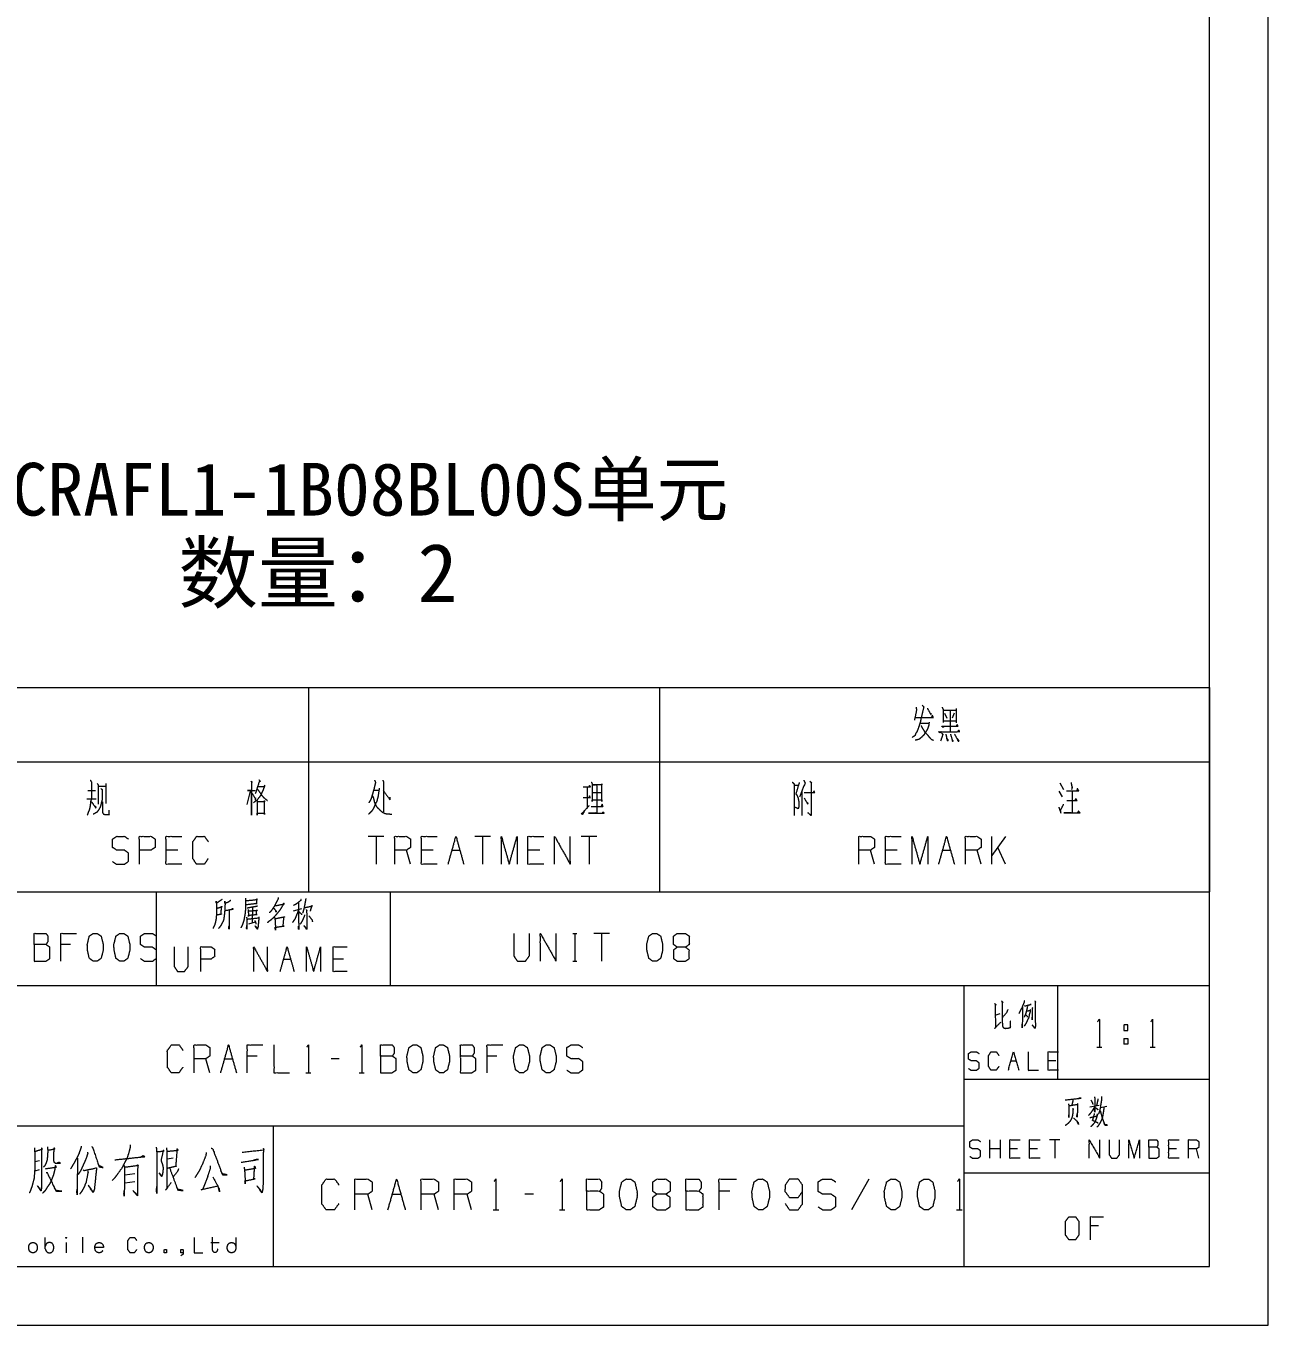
# Model space of a CAD drawing. Header units: millimetres. Extents: x 0 to 420, y 0 to 297.
# Drawn here: x 313.9 to 420, y 0 to 111 of the extents above; entities that cross this region are included whole.
import ezdxf

# ---------------------------------------------------------------- set-up
doc = ezdxf.new("R2010")
doc.units = ezdxf.units.MM
doc.layers.add('101', color=7, linetype='Continuous', true_color=0xffffff)

msp = doc.modelspace()

# ---------------------------------------------------------------- linework, layer by layer
at = {"layer": '101', "color": 133, "linetype": 'Continuous', "lineweight": 18}
for p, q in [((420, 0), (420, 297)), ((415, 5), (415, 292)), ((235, 37), (415, 37)), ((325, 37), (325, 29)), ((345, 37), (345, 29)), ((235, 29), (415, 29)), ((394, 29), (394, 5)), ((402, 29), (402, 21)), ((394, 21), (415, 21)), ((285, 17), (394, 17)), ((335, 17), (335, 5)), ((394, 13), (415, 13)), ((25, 5), (415, 5)), ((235, 5), (415, 5)), ((0, 0), (420, 0))]:
    msp.add_line(p, q, dxfattribs=at)
at = {"layer": '101', "color": 72, "linetype": 'Continuous', "lineweight": 18}
for p, q in [((313, 54.46), (338, 54.46)), ((338, 54.46), (338, 48.11)), ((338, 54.46), (368, 54.46)), ((368, 54.46), (368, 48.11)), ((368, 54.46), (415, 54.46)), ((415, 54.46), (415, 48.11)), ((392.27, 52.53), (393.36, 52.53)), ((392.36, 52.25), (392.55, 51.83)), ((392.83, 52.43), (392.83, 50.68)), ((393.19, 52.25), (393.01, 51.83)), ((393.36, 52.65), (393.36, 51.43)), ((390.33, 51.4), (391, 51.4)), ((392.29, 51.62), (393.36, 51.62)), ((313, 48.11), (338, 48.11)), ((338, 48.11), (338, 37)), ((338, 48.11), (368, 48.11)), ((368, 48.11), (368, 37)), ((368, 48.11), (415, 48.11)), ((415, 48.11), (415, 37)), ((319.15, 45.65), (319.82, 45.65)), ((320.1, 46.03), (320.7, 46.03)), ((320.7, 46.25), (320.7, 44.55)), ((333.02, 45.6), (332.74, 44.45)), ((343.6, 45.68), (344.03, 45.68)), ((361.81, 45.95), (361.81, 44.13)), ((379.52, 46.1), (379.87, 46.1)), ((380.17, 45.6), (380.17, 43.53)), ((380.84, 46.45), (381.02, 46.3)), ((402.12, 45.6), (402.42, 45.12)), ((402.21, 46.3), (402.51, 45.75)), ((319.06, 44.95), (319.87, 44.95)), ((362.25, 45.48), (363.03, 45.48)), ((344.45, 41.74), (343.11, 41.74)), ((343.78, 41.74), (343.78, 39.36)), ((353.56, 41.74), (352.21, 41.74)), ((352.88, 41.74), (352.88, 39.36)), ((362.66, 41.74), (361.32, 41.74)), ((361.99, 41.74), (361.99, 39.36)), ((396.41, 39.36), (396.41, 41.74)), ((397.58, 41.74), (396.41, 40.09)), ((326.85, 40.56), (325.84, 40.56)), ((346.73, 39.36), (346.39, 40.56)), ((348.67, 40.56), (347.66, 40.56)), ((350.27, 40.56), (350.94, 40.56)), ((357.77, 40.56), (356.76, 40.56)), ((386.37, 39.36), (386.04, 40.56)), ((388.31, 40.56), (387.31, 40.56)), ((392.19, 40.56), (392.87, 40.56)), ((395.48, 39.36), (395.14, 40.56)), ((397.58, 39.36), (396.91, 40.79)), ((313, 37), (338, 37)), ((338, 37), (368, 37)), ((368, 37), (415, 37)), ((333.22, 35.67), (333.2, 34.36)), ((336.72, 35.38), (337.43, 35.58)), ((332.92, 34.28), (333.47, 34.43)), ((360.59, 33.45), (360.93, 33.45)), ((360.77, 33.45), (360.77, 31.07)), ((363.72, 33.45), (362.38, 33.45)), ((363.05, 33.45), (363.05, 31.07)), ((317.68, 32.5), (316.85, 32.5)), ((335.89, 31.26), (336.48, 31.26)), ((341.01, 31.26), (340.12, 31.26)), ((360.59, 31.07), (360.93, 31.07)), ((396.78, 26.5), (397.1, 26.62)), ((407.69, 24.46), (407.69, 23.99)), ((407.69, 24.46), (408.02, 24.46)), ((405.37, 23.74), (405.8, 23.74)), ((409.93, 23.74), (410.35, 23.74)), ((329.57, 21.55), (329.24, 22.75)), ((330.84, 22.75), (331.51, 22.75)), ((333.61, 22.97), (332.78, 22.97)), ((340.62, 22.75), (339.95, 22.75)), ((354.1, 22.97), (353.27, 22.97)), ((398.04, 22.56), (398.48, 22.56)), ((401.88, 22.56), (401.21, 22.56)), ((337.79, 21.55), (338.22, 21.55)), ((342.35, 21.55), (342.77, 21.55)), ((404.78, 18.63), (405.57, 18.79)), ((405.68, 18.57), (406.23, 18.69)), ((396.24, 14.25), (396.24, 15.82)), ((397.13, 14.25), (397.13, 15.82)), ((402.22, 15.82), (401.33, 15.82)), ((401.78, 15.82), (401.78, 14.25)), ((323.85, 14.45), (323.66, 14.35)), ((397.13, 15.04), (396.24, 15.04)), ((398.6, 15.04), (397.94, 15.04)), ((400.3, 15.04), (399.63, 15.04)), ((412.18, 15.04), (411.51, 15.04)), ((414.1, 14.25), (413.88, 15.04)), ((315.02, 14.01), (314.63, 13.94)), ((326.44, 14.25), (325.93, 14.18)), ((315, 13.25), (314.63, 13.14)), ((323.17, 12.9), (322.32, 12.8)), ((322.32, 12.14), (323.17, 12.25)), ((385.88, 12.47), (384.4, 9.85)), ((343.45, 9.85), (343.08, 11.17)), ((345.17, 11.17), (345.91, 11.17)), ((349.11, 9.85), (348.74, 11.17)), ((351.94, 9.85), (351.57, 11.17)), ((357.23, 11.17), (356.49, 11.17)), ((374, 11.42), (373.09, 11.42)), ((353.79, 9.85), (354.26, 9.85)), ((359.45, 9.85), (359.92, 9.85)), ((393.39, 9.85), (393.86, 9.85)), ((405.52, 8.46), (404.84, 8.46)), ((315.51, 6.52), (315.51, 7.48)), ((317.3, 7.04), (317.3, 6.17)), ((318.71, 7.5), (318.71, 6.17)), ((329.66, 7.04), (330.39, 7.04))]:
    msp.add_line(p, q, dxfattribs=at)
for points, knots in [([(390.45, 52.95), (390.58, 52.78), (390.35, 51.83), (390.28, 51.47), (390.1, 50.93), (390.01, 50.7), (389.9, 50.53), (389.83, 50.35), (389.59, 50.18)], [0, 0, 0.069926, 0.38885, 0.505364, 0.693867, 0.772746, 0.839515, 0.9011, 1, 1]), ([(389.92, 52.78), (389.97, 52.53), (389.78, 51.65)], [0, 0, 0.221863, 1, 1]), ([(390.89, 52.68), (391.19, 52.13), (391.23, 52.22)], [0, 0, 0.855262, 1, 1]), ([(392.15, 52.78), (392.25, 52.55), (392.25, 51.47)], [0, 0, 0.187914, 1, 1]), ([(391.04, 51.5), (391, 51.2), (390.91, 50.93), (390.77, 50.68), (390.58, 50.38), (390.36, 50.18), (390.17, 50.02), (389.85, 49.95)], [0, 0, 0.143871, 0.281442, 0.418246, 0.588512, 0.727354, 0.844312, 1, 1]), ([(389.87, 51.88), (391.41, 51.88), (391.32, 52.08), (391.23, 51.88)], [0, 0, 0.778575, 0.889287, 1, 1]), ([(390.35, 51.2), (390.42, 51.05), (390.56, 50.83), (390.66, 50.65), (390.89, 50.43), (391.04, 50.23), (391.23, 50.02), (391.42, 49.95)], [0, 0, 0.098129, 0.255365, 0.37644, 0.566726, 0.71165, 0.876695, 1, 1]), ([(392.27, 51.12), (392.25, 51.03), (392.13, 51.15), (393.52, 51.15), (393.44, 51.28), (393.35, 51.15)], [0, 0, 0.051287, 0.140119, 0.845357, 0.922679, 1, 1]), ([(392.06, 50.68), (391.97, 50.58), (391.86, 50.68), (393.67, 50.68), (393.59, 50.8), (393.47, 50.68)], [0, 0, 0.055573, 0.116265, 0.866965, 0.926762, 1, 1]), ([(392.11, 50.55), (392.22, 50.45), (392.02, 49.88)], [0, 0, 0.193665, 1, 1]), ([(392.46, 50.48), (392.6, 49.9), (392.69, 49.95), (392.55, 50.1)], [0, 0, 0.658059, 0.770917, 1, 1]), ([(392.87, 50.48), (393.03, 49.88), (393.1, 49.88), (392.98, 50.08)], [0, 0, 0.669865, 0.7462, 1, 1]), ([(393.21, 50.48), (393.54, 49.85), (393.61, 49.9), (393.44, 50.08)], [0, 0, 0.679076, 0.761949, 1, 1]), ([(319.36, 46.55), (319.48, 46.35), (319.48, 45), (319.39, 44.7), (319.36, 44.38), (319.29, 44.03), (319.2, 43.83), (319.11, 43.55)], [0, 0, 0.076125, 0.513098, 0.614331, 0.720148, 0.835726, 0.906504, 1, 1]), ([(320.26, 45.83), (320.38, 45.73), (320.38, 44.85), (320.3, 44.6), (320.26, 44.38), (320.19, 44.2), (320.05, 43.95), (319.91, 43.78), (319.62, 43.63)], [0, 0, 0.062435, 0.405831, 0.509895, 0.599279, 0.673351, 0.786072, 0.874364, 1, 1]), ([(319.96, 46.25), (320.05, 46.1), (320.05, 44.5)], [0, 0, 0.098129, 1, 1]), ([(333.09, 46.45), (333.19, 46.35), (333.14, 46.43), (333.14, 43.53), (333.14, 45.65), (332.79, 45.65), (333.44, 45.65)], [0, 0, 0.023247, 0.037896, 0.500409, 0.839319, 0.895699, 1, 1]), ([(333.71, 46), (334.26, 46), (334.27, 46.1), (334.11, 45.62), (333.88, 45.18), (333.62, 44.85), (333.3, 44.6)], [0, 0, 0.220966, 0.26192, 0.463932, 0.667691, 0.836831, 1, 1]), ([(333.78, 46.58), (333.88, 46.43), (333.81, 46.45), (333.46, 45.37)], [0, 0, 0.132126, 0.186059, 1, 1]), ([(333.64, 45.78), (333.81, 45.55), (334.01, 45.25), (334.18, 45.05), (334.5, 44.8)], [0, 0, 0.21756, 0.48939, 0.692342, 1, 1]), ([(344.06, 45.85), (343.95, 45.12), (343.88, 44.9), (343.85, 44.73), (343.74, 44.55), (343.65, 44.35), (343.6, 44.2), (343.48, 44), (343.37, 43.85), (343.14, 43.63)], [0, 0, 0.296653, 0.392139, 0.46442, 0.547269, 0.635793, 0.700209, 0.795421, 0.869798, 1, 1]), ([(343.65, 46.55), (343.74, 46.33), (343.65, 46), (343.62, 45.83), (343.55, 45.6), (343.48, 45.35), (343.41, 45.12), (343.35, 44.93), (343.27, 44.77), (343.16, 44.6)], [0, 0, 0.116541, 0.278918, 0.364993, 0.478696, 0.603951, 0.71766, 0.817412, 0.901346, 1, 1]), ([(344.36, 46.53), (344.43, 46.35), (344.43, 43.83)], [0, 0, 0.06955, 1, 1]), ([(344.4, 45.65), (344.98, 44.85), (344.98, 45.08)], [0, 0, 0.814824, 1, 1]), ([(361.49, 45.98), (362.1, 45.98), (362.02, 46.08), (361.99, 45.95)], [0, 0, 0.704243, 0.847777, 1, 1]), ([(362.17, 46.38), (362.25, 46.22), (362.25, 44.73), (362.25, 44.85), (363.07, 44.85), (363.07, 44.73), (363.07, 46.22), (363.07, 46.13), (362.25, 46.13), (362.64, 46.13), (362.64, 43.73), (361.94, 43.73), (363.28, 43.73), (363.19, 43.78), (363.17, 43.83), (363.07, 43.67)], [0, 0, 0.016856, 0.162098, 0.174201, 0.252928, 0.265031, 0.410272, 0.419955, 0.498682, 0.536334, 0.76872, 0.837175, 0.967244, 0.977077, 0.982211, 1, 1]), ([(379.34, 46.38), (379.5, 46.22), (379.5, 43.53)], [0, 0, 0.074914, 1, 1]), ([(379.94, 46.33), (379.66, 45.37), (379.77, 45.2), (379.84, 45.02), (379.91, 44.68), (379.91, 44.25), (379.84, 44.1), (379.59, 44.23)], [0, 0, 0.379822, 0.458229, 0.530553, 0.667378, 0.830233, 0.893776, 1, 1]), ([(380.33, 46.53), (380.44, 46.3), (379.96, 45.08)], [0, 0, 0.159107, 1, 1]), ([(380.35, 45.48), (381.27, 45.48), (381.2, 45.62), (381.14, 45.5)], [0, 0, 0.752923, 0.888763, 1, 1]), ([(380.95, 46.35), (380.95, 43.53), (380.68, 43.75)], [0, 0, 0.890401, 1, 1]), ([(403.26, 45.6), (403.26, 43.75), (402.55, 43.75), (403.94, 43.75), (403.8, 43.9), (403.71, 43.75)], [0, 0, 0.426906, 0.590047, 0.912256, 0.959823, 1, 1]), ([(402.78, 45.62), (403.84, 45.62), (403.71, 45.83), (403.66, 45.65)], [0, 0, 0.717261, 0.876328, 1, 1]), ([(403.17, 46.35), (403.26, 45.87), (403.27, 45.98), (403.22, 45.75)], [0, 0, 0.592181, 0.716658, 1, 1]), ([(319.47, 44.7), (319.82, 44.18), (319.87, 44.23), (319.73, 44.33)], [0, 0, 0.720064, 0.802978, 1, 1]), ([(320.4, 44.7), (320.4, 43.78), (320.49, 43.65), (320.63, 43.6), (320.99, 43.6), (320.99, 43.98)], [0, 0, 0.472764, 0.551003, 0.627661, 0.808338, 1, 1]), ([(333.18, 45.43), (333.48, 44.95), (333.48, 45.02), (333.44, 44.83)], [0, 0, 0.668993, 0.75826, 1, 1]), ([(333.62, 44.8), (333.62, 43.55), (333.62, 43.73), (334.26, 43.73), (334.26, 43.6), (334.26, 44.8), (334.26, 44.68), (333.69, 44.68)], [0, 0, 0.306605, 0.34953, 0.505604, 0.536265, 0.830605, 0.861265, 1, 1]), ([(343.48, 45.2), (343.55, 45.02), (343.6, 44.83), (343.64, 44.65), (343.81, 44.3), (343.9, 44.2), (344.15, 43.95), (344.29, 43.83), (344.47, 43.73), (344.71, 43.65), (344.94, 43.65), (345.12, 43.63)], [0, 0, 0.075192, 0.15762, 0.228747, 0.384949, 0.438119, 0.578251, 0.653441, 0.734337, 0.837345, 0.928883, 1, 1]), ([(361.48, 45.05), (362.1, 45.05), (362.02, 45.2), (361.99, 45.08)], [0, 0, 0.676561, 0.857934, 1, 1]), ([(362.17, 44.3), (363.17, 44.3), (363.1, 44.48), (363.03, 44.33)], [0, 0, 0.739673, 0.878255, 1, 1]), ([(380.37, 45), (380.68, 44.48), (380.7, 44.58), (380.61, 44.6)], [0, 0, 0.760418, 0.886215, 1, 1]), ([(402.12, 44.23), (402.3, 43.73), (402.27, 43.95), (402.53, 44.48)], [0, 0, 0.39393, 0.563113, 1, 1]), ([(402.8, 44.8), (403.68, 44.8), (403.59, 44.95), (403.5, 44.83)], [0, 0, 0.729813, 0.873574, 1, 1]), ([(361.57, 43.85), (361.41, 43.6), (361.34, 43.67), (362.02, 44.38)], [0, 0, 0.214427, 0.289033, 1, 1]), ([(321.27, 39.59), (321.6, 39.36), (322.29, 39.36), (322.63, 39.61), (322.63, 40.31), (322.29, 40.56), (321.62, 40.56), (321.27, 40.79), (321.27, 41.51), (321.62, 41.74), (322.29, 41.74), (322.63, 41.51)], [0, 0, 0.068037, 0.184055, 0.25452, 0.372335, 0.4428, 0.555844, 0.626371, 0.748393, 0.81892, 0.931964, 1, 1]), ([(323.56, 39.36), (323.56, 41.74), (324.57, 41.74), (324.91, 41.51), (324.91, 40.79), (324.55, 40.56), (323.56, 40.56)], [0, 0, 0.401147, 0.571311, 0.639588, 0.762044, 0.832821, 1, 1]), ([(327.18, 39.36), (325.84, 39.36), (325.84, 41.74), (327.18, 41.74)], [0, 0, 0.26539, 0.73461, 1, 1]), ([(329.44, 39.84), (329.11, 39.36), (328.45, 39.36), (328.12, 39.84), (328.12, 41.26), (328.45, 41.74), (329.12, 41.74), (329.46, 41.26)], [0, 0, 0.114568, 0.243366, 0.357936, 0.638584, 0.753154, 0.885433, 1, 1]), ([(345.38, 39.36), (345.38, 41.74), (346.39, 41.74), (346.73, 41.51), (346.73, 40.79), (346.39, 40.56), (345.38, 40.56)], [0, 0, 0.400951, 0.571036, 0.639278, 0.761673, 0.829915, 1, 1]), ([(349, 39.36), (347.66, 39.36), (347.66, 41.74), (349, 41.74)], [0, 0, 0.26539, 0.73461, 1, 1]), ([(349.94, 39.36), (350.61, 41.74), (351.28, 39.36)], [0, 0, 0.499999, 1, 1]), ([(354.49, 39.36), (354.49, 41.74), (355.16, 39.36), (355.83, 41.74), (355.83, 39.36)], [0, 0, 0.245192, 0.500001, 0.754808, 1, 1]), ([(358.11, 39.36), (356.76, 39.36), (356.76, 41.74), (358.11, 41.74)], [0, 0, 0.26539, 0.73461, 1, 1]), ([(359.04, 39.36), (359.04, 41.74), (360.38, 39.36), (360.38, 41.74)], [0, 0, 0.317574, 0.682426, 1, 1]), ([(385.03, 39.36), (385.03, 41.74), (386.04, 41.74), (386.37, 41.51), (386.37, 40.79), (386.04, 40.56), (385.03, 40.56)], [0, 0, 0.400952, 0.571031, 0.639278, 0.761674, 0.829922, 1, 1]), ([(388.65, 39.36), (387.31, 39.36), (387.31, 41.74), (388.65, 41.74)], [0, 0, 0.26539, 0.73461, 1, 1]), ([(389.58, 39.36), (389.58, 41.74), (390.25, 39.36), (390.93, 41.74), (390.93, 39.36)], [0, 0, 0.245192, 0.499999, 0.754808, 1, 1]), ([(394.14, 39.36), (394.14, 41.74), (395.14, 41.74), (395.48, 41.51), (395.48, 40.79), (395.14, 40.56), (394.14, 40.56)], [0, 0, 0.400951, 0.571036, 0.639278, 0.761673, 0.829915, 1, 1]), ([(330.63, 36.35), (330.57, 36.31), (330.14, 36.02), (330.11, 36.2), (330.16, 36.02), (330.16, 35.45), (330.14, 35.09), (330.13, 34.85), (330.1, 34.61), (330.05, 34.39), (329.99, 34.16), (329.91, 34.01), (329.85, 33.88)], [0, 0, 0.024363, 0.186803, 0.243942, 0.302154, 0.485024, 0.597668, 0.675195, 0.753199, 0.825098, 0.89819, 0.953346, 1, 1]), ([(330.19, 35.03), (330.22, 35.05), (330.58, 35.11), (330.54, 35.09), (330.58, 35.78), (330.61, 35.69), (330.18, 35.58)], [0, 0, 0.022681, 0.239273, 0.269981, 0.676983, 0.732557, 1, 1]), ([(331.36, 36.26), (331.11, 36.09), (330.88, 36.02), (330.85, 36.2), (330.88, 35.93), (330.86, 35.67), (330.85, 35.38), (330.83, 35.14), (330.8, 34.92), (330.77, 34.67), (330.72, 34.5), (330.64, 34.36), (330.57, 34.21), (330.49, 34.08), (330.41, 33.97), (330.33, 33.88)], [0, 0, 0.096319, 0.172937, 0.229415, 0.313416, 0.396985, 0.487495, 0.564125, 0.634336, 0.711437, 0.768975, 0.817388, 0.871906, 0.920319, 0.962889, 1, 1]), ([(330.86, 35.4), (331.57, 35.53), (331.52, 35.56), (331.44, 35.51)], [0, 0, 0.834819, 0.895271, 1, 1]), ([(332.63, 36.46), (332.64, 36.26), (332.64, 35.91), (332.63, 35.58), (332.61, 35.36), (332.58, 35.07), (332.53, 34.83), (332.49, 34.56), (332.42, 34.36), (332.35, 34.16), (332.22, 33.92)], [0, 0, 0.076503, 0.212087, 0.33934, 0.424292, 0.535105, 0.630037, 0.733301, 0.813245, 0.895183, 1, 1]), ([(332.67, 36.24), (333.64, 36.35), (333.59, 36.39), (333.55, 36), (333.63, 36), (332.66, 35.89)], [0, 0, 0.39108, 0.416924, 0.577585, 0.60892, 1, 1]), ([(333.63, 35.8), (333.58, 35.75), (333.19, 35.69), (332.97, 35.64), (332.77, 35.6)], [0, 0, 0.07226, 0.516589, 0.766867, 1, 1]), ([(335.2, 35.84), (335.25, 35.82), (335.95, 35.98), (335.9, 36.02), (335.78, 35.8), (335.64, 35.56), (335.5, 35.36), (335.34, 35.16), (335.17, 34.96), (334.98, 34.76), (334.78, 34.58), (334.62, 34.47), (334.5, 34.36)], [0, 0, 0.017093, 0.254607, 0.275864, 0.359629, 0.452278, 0.53264, 0.616084, 0.70281, 0.792986, 0.881828, 0.944963, 1, 1]), ([(335.42, 36.53), (335.4, 36.37), (335.22, 36.02), (335.11, 35.8), (334.98, 35.6), (334.83, 35.38), (334.67, 35.22)], [0, 0, 0.101774, 0.363754, 0.525154, 0.678922, 0.85608, 1, 1]), ([(335.03, 35.6), (335.06, 35.58), (335.23, 35.38), (335.25, 35.27), (335.19, 35.42)], [0, 0, 0.066028, 0.519581, 0.712132, 1, 1]), ([(337.37, 36.35), (337.34, 36.26), (337.14, 36.09), (336.92, 35.93), (336.73, 35.84)], [0, 0, 0.111856, 0.433088, 0.752703, 1, 1]), ([(337.15, 36.02), (337.17, 34.28), (337.18, 33.79), (337.15, 33.88), (337.17, 34.08)], [0, 0, 0.691283, 0.883884, 0.921006, 1, 1]), ([(337.78, 36.44), (337.76, 36.33), (337.68, 35.87), (337.62, 35.56), (337.51, 35.18)], [0, 0, 0.086565, 0.451629, 0.696477, 1, 1]), ([(337.65, 35.64), (338.35, 35.8), (338.29, 35.82), (338.15, 35.34)], [0, 0, 0.557066, 0.608364, 1, 1]), ([(331.22, 35.45), (331.22, 33.81), (331.21, 33.92), (331.22, 34.1)], [0, 0, 0.849783, 0.907772, 1, 1]), ([(332.72, 34.85), (332.74, 34.65), (332.75, 34.14), (332.74, 33.81), (332.72, 33.9), (332.75, 34.12)], [0, 0, 0.147471, 0.523364, 0.768667, 0.835021, 1, 1]), ([(332.75, 34.67), (333.81, 34.78), (333.78, 34.85), (333.77, 34.74), (333.72, 34.23), (333.7, 34.03), (333.64, 33.81), (333.44, 34.1), (333.66, 33.88)], [0, 0, 0.374083, 0.399749, 0.43883, 0.61759, 0.687458, 0.767887, 0.891105, 1, 1]), ([(332.85, 35.49), (332.86, 35.34), (332.89, 34.89), (332.88, 35), (333.61, 35.07), (333.55, 35.07), (333.59, 35.47), (333.63, 35.4), (332.86, 35.34)], [0, 0, 0.056492, 0.217482, 0.258029, 0.525926, 0.548635, 0.694164, 0.720796, 1, 1]), ([(333.42, 34.56), (333.49, 34.39), (333.52, 34.25)], [0, 0, 0.579215, 1, 1]), ([(335.11, 34.81), (335.14, 34.74), (335.17, 34.19), (335.19, 34.12), (335.19, 33.72), (335.17, 33.9), (335.17, 33.97), (335.94, 34.08), (335.84, 34.08), (335.92, 34.89), (335.95, 34.85), (335.9, 34.83), (335.15, 34.69)], [0, 0, 0.018828, 0.160986, 0.178485, 0.280676, 0.326272, 0.343303, 0.542024, 0.566111, 0.777126, 0.791033, 0.804348, 1, 1]), ([(337.15, 35.47), (337.06, 35.18), (336.95, 34.94), (336.86, 34.69), (336.76, 34.56), (336.65, 34.39)], [0, 0, 0.251918, 0.474135, 0.691326, 0.826694, 1, 1]), ([(337.17, 35.31), (337.37, 35.14), (337.42, 35.05)], [0, 0, 0.729109, 1, 1]), ([(337.67, 35.03), (337.65, 34.92), (337.48, 34.52), (337.31, 34.25)], [0, 0, 0.129619, 0.632946, 1, 1]), ([(337.81, 35.49), (337.89, 35.38), (337.85, 35.4), (337.87, 34.23), (337.87, 33.94), (337.85, 33.79), (337.61, 34.14), (337.85, 33.83)], [0, 0, 0.051678, 0.066298, 0.513635, 0.623349, 0.682727, 0.848098, 1, 1]), ([(338.03, 34.96), (338.31, 34.61), (338.35, 34.43)], [0, 0, 0.711821, 1, 1]), ([(314.57, 32.5), (314.57, 33.45), (315.58, 33.45), (315.74, 33.22), (315.74, 32.75), (315.58, 32.5), (314.57, 32.5), (314.57, 31.07), (315.56, 31.07), (315.9, 31.3), (315.9, 32.27), (315.58, 32.5)], [0, 0, 0.115917, 0.238845, 0.272468, 0.330427, 0.366583, 0.489512, 0.663388, 0.78416, 0.833484, 0.952452, 1, 1]), ([(316.85, 31.07), (316.85, 33.45), (318.19, 33.45)], [0, 0, 0.638733, 1, 1]), ([(319.95, 31.07), (320.29, 31.32), (320.47, 32.02), (320.47, 32.5), (320.29, 33.22), (319.95, 33.45), (319.62, 33.45), (319.28, 33.22), (319.11, 32.5), (319.12, 32.02), (319.28, 31.32), (319.62, 31.07), (319.95, 31.07)], [0, 0, 0.067524, 0.18397, 0.260583, 0.380943, 0.446139, 0.500306, 0.565503, 0.685862, 0.762528, 0.878309, 0.945833, 1, 1]), ([(322.23, 31.07), (322.57, 31.32), (322.74, 32.02), (322.74, 32.5), (322.57, 33.22), (322.23, 33.45), (321.89, 33.45), (321.56, 33.22), (321.38, 32.5), (321.4, 32.02), (321.56, 31.32), (321.89, 31.07), (322.23, 31.07)], [0, 0, 0.067524, 0.18397, 0.260583, 0.380943, 0.446139, 0.500306, 0.565503, 0.685862, 0.762528, 0.878309, 0.945833, 1, 1]), ([(323.66, 31.3), (323.99, 31.07), (324.68, 31.07), (325.02, 31.32), (325.02, 32.02), (324.68, 32.27), (324.01, 32.27), (323.66, 32.5), (323.66, 33.22), (324.01, 33.45), (324.68, 33.45), (325.02, 33.22)], [0, 0, 0.068037, 0.184056, 0.254519, 0.372335, 0.442798, 0.555842, 0.62637, 0.748394, 0.818922, 0.931966, 1, 1]), ([(355.55, 33.45), (355.55, 31.55), (355.86, 31.07), (356.54, 31.07), (356.89, 31.55), (356.89, 33.45)], [0, 0, 0.337152, 0.4386, 0.55778, 0.662848, 1, 1]), ([(357.82, 31.07), (357.82, 33.45), (359.17, 31.07), (359.17, 33.45)], [0, 0, 0.317574, 0.682426, 1, 1]), ([(367.76, 31.07), (368.1, 31.32), (368.27, 32.02), (368.27, 32.5), (368.1, 33.22), (367.76, 33.45), (367.42, 33.45), (367.09, 33.22), (366.91, 32.5), (366.93, 32.02), (367.09, 31.32), (367.42, 31.07), (367.76, 31.07)], [0, 0, 0.06753, 0.183975, 0.260587, 0.380946, 0.446148, 0.500311, 0.565508, 0.685866, 0.762532, 0.878313, 0.945837, 1, 1]), ([(369.52, 32.27), (369.21, 32.5), (369.21, 33.22), (369.52, 33.45), (370.21, 33.45), (370.55, 33.22), (370.55, 32.5), (370.21, 32.27), (369.52, 32.27), (369.19, 32.02), (369.19, 31.32), (369.52, 31.07), (370.21, 31.07), (370.55, 31.3), (370.55, 32.02), (370.21, 32.27)], [0, 0, 0.04757, 0.136082, 0.183652, 0.267807, 0.317161, 0.405672, 0.455026, 0.539182, 0.590293, 0.675753, 0.726864, 0.81102, 0.860373, 0.948885, 1, 1]), ([(326.54, 32.3), (326.54, 30.62), (326.82, 30.2), (327.41, 30.2), (327.73, 30.62), (327.73, 32.3)], [0, 0, 0.337151, 0.438599, 0.557782, 0.662849, 1, 1]), ([(328.8, 30.2), (328.8, 32.3), (329.69, 32.3), (329.99, 32.1), (329.99, 31.46), (329.68, 31.26), (328.8, 31.26)], [0, 0, 0.401145, 0.571312, 0.639588, 0.762043, 0.832818, 1, 1]), ([(333.33, 30.2), (333.33, 32.3), (334.51, 30.2), (334.51, 32.3)], [0, 0, 0.317574, 0.682426, 1, 1]), ([(337.85, 30.2), (337.85, 32.3), (338.45, 30.2), (339.04, 32.3), (339.04, 30.2)], [0, 0, 0.245192, 0.5, 0.754808, 1, 1]), ([(341.3, 30.2), (340.12, 30.2), (340.12, 32.3), (341.3, 32.3)], [0, 0, 0.265389, 0.734611, 1, 1]), ([(396.62, 27.47), (396.76, 27.35), (396.68, 27.39), (396.71, 25.4), (396.62, 25.32), (397.17, 25.88)], [0, 0, 0.060255, 0.090729, 0.71461, 0.752496, 1, 1]), ([(397.22, 27.7), (397.34, 27.55), (397.29, 27.59), (397.29, 26.72), (397.29, 26.04), (397.29, 25.94), (397.31, 25.54), (397.35, 25.44), (397.41, 25.38), (397.54, 25.34), (397.8, 25.36), (397.99, 25.42), (398.01, 25.44), (397.98, 25.98)], [0, 0, 0.050887, 0.067371, 0.30486, 0.491459, 0.519732, 0.627242, 0.657953, 0.681265, 0.71898, 0.791172, 0.845841, 0.852765, 1, 1]), ([(397.29, 26.23), (397.72, 26.77), (397.79, 26.95)], [0, 0, 0.77398, 1, 1]), ([(399.18, 27.7), (399.16, 27.59), (398.99, 27.14), (398.84, 26.87), (398.72, 26.62)], [0, 0, 0.089072, 0.504979, 0.766001, 1, 1]), ([(399.02, 27.14), (399, 25.38), (398.99, 25.5), (398.99, 25.52), (399, 25.71)], [0, 0, 0.841012, 0.900786, 0.910681, 1, 1]), ([(399.43, 27.22), (399.44, 27.18), (399.37, 26.89), (399.3, 26.62), (399.22, 26.43), (399.16, 26.29)], [0, 0, 0.044891, 0.350478, 0.63559, 0.840224, 1, 1]), ([(399.43, 26.83), (399.72, 26.89), (399.69, 26.95), (399.66, 26.72), (399.6, 26.52), (399.57, 26.35), (399.52, 26.19), (399.44, 26.04), (399.37, 25.88), (399.3, 25.75), (399.22, 25.61), (399.16, 25.54)], [0, 0, 0.158182, 0.194476, 0.315843, 0.429568, 0.518472, 0.611327, 0.697145, 0.792857, 0.869066, 0.954883, 1, 1]), ([(399.19, 27.28), (399.22, 27.26), (399.25, 27.26), (399.76, 27.39), (399.72, 27.39), (399.65, 27.35)], [0, 0, 0.049781, 0.090425, 0.822292, 0.883256, 1, 1]), ([(400.07, 27.68), (400.13, 27.59), (400.1, 27.57), (400.12, 25.52), (400.12, 25.5), (400.1, 25.38), (400.07, 25.34), (399.84, 25.65), (400.07, 25.36), (400.1, 25.44)], [0, 0, 0.031372, 0.042462, 0.676473, 0.682877, 0.721567, 0.737252, 0.857566, 0.97283, 1, 1]), ([(399.85, 27.12), (399.88, 27.08), (399.85, 27.06), (399.85, 26.06), (399.84, 26.17), (399.85, 26.29)], [0, 0, 0.038712, 0.066084, 0.824707, 0.904517, 1, 1]), ([(399.28, 26.52), (399.41, 26.39), (399.44, 26.29)], [0, 0, 0.6273, 1, 1]), ([(405.44, 25.91), (405.59, 26.11), (405.59, 23.74)], [0, 0, 0.093487, 1, 1]), ([(407.69, 25.16), (407.69, 25.64), (408.02, 25.64), (408.02, 25.16), (407.69, 25.16)], [0, 0, 0.292916, 0.5, 0.792916, 1, 1]), ([(410, 25.91), (410.14, 26.11), (410.14, 23.74)], [0, 0, 0.093487, 1, 1]), ([(408.02, 24.46), (408.02, 23.99), (407.69, 23.99)], [0, 0, 0.585831, 1, 1]), ([(327.28, 22.02), (326.94, 21.55), (326.29, 21.55), (325.95, 22.02), (325.95, 23.45), (326.29, 23.92), (326.96, 23.92), (327.3, 23.45)], [0, 0, 0.11457, 0.243368, 0.357935, 0.638584, 0.753151, 0.88543, 1, 1]), ([(328.23, 21.55), (328.23, 23.92), (329.24, 23.92), (329.57, 23.7), (329.57, 22.97), (329.24, 22.75), (328.23, 22.75)], [0, 0, 0.400952, 0.571033, 0.639278, 0.761674, 0.829918, 1, 1]), ([(332.78, 21.55), (332.78, 23.92), (334.12, 23.92)], [0, 0, 0.638733, 1, 1]), ([(335.06, 23.92), (335.06, 21.55), (336.4, 21.55)], [0, 0, 0.638733, 1, 1]), ([(337.86, 23.72), (338.01, 23.92), (338.01, 21.55)], [0, 0, 0.093491, 1, 1]), ([(342.42, 23.72), (342.56, 23.92), (342.56, 21.55)], [0, 0, 0.093491, 1, 1]), ([(344.16, 22.97), (344.16, 23.92), (345.17, 23.92), (345.33, 23.7), (345.33, 23.22), (345.17, 22.97), (344.16, 22.97), (344.16, 21.55), (345.15, 21.55), (345.49, 21.77), (345.49, 22.75), (345.17, 22.97)], [0, 0, 0.115917, 0.238848, 0.272469, 0.330428, 0.366583, 0.489514, 0.663389, 0.784164, 0.833486, 0.952454, 1, 1]), ([(347.27, 21.55), (347.61, 21.8), (347.78, 22.5), (347.78, 22.97), (347.61, 23.7), (347.27, 23.92), (346.94, 23.92), (346.6, 23.7), (346.42, 22.97), (346.44, 22.5), (346.6, 21.8), (346.94, 21.55), (347.27, 21.55)], [0, 0, 0.067524, 0.183971, 0.260584, 0.380944, 0.446141, 0.500304, 0.565503, 0.685863, 0.762529, 0.87831, 0.945837, 1, 1]), ([(349.55, 21.55), (349.88, 21.8), (350.06, 22.5), (350.06, 22.97), (349.88, 23.7), (349.55, 23.92), (349.21, 23.92), (348.88, 23.7), (348.7, 22.97), (348.72, 22.5), (348.88, 21.8), (349.21, 21.55), (349.55, 21.55)], [0, 0, 0.067524, 0.183969, 0.260581, 0.380939, 0.446136, 0.500306, 0.565502, 0.68586, 0.762526, 0.878306, 0.94583, 1, 1]), ([(350.99, 22.97), (350.99, 23.92), (352, 23.92), (352.16, 23.7), (352.16, 23.22), (352, 22.97), (350.99, 22.97), (350.99, 21.55), (351.98, 21.55), (352.32, 21.77), (352.32, 22.75), (352, 22.97)], [0, 0, 0.115917, 0.238848, 0.272471, 0.33043, 0.366586, 0.489518, 0.663393, 0.784166, 0.833488, 0.952456, 1, 1]), ([(353.27, 21.55), (353.27, 23.92), (354.61, 23.92)], [0, 0, 0.638726, 1, 1]), ([(356.38, 21.55), (356.71, 21.8), (356.89, 22.5), (356.89, 22.97), (356.71, 23.7), (356.38, 23.92), (356.04, 23.92), (355.71, 23.7), (355.53, 22.97), (355.55, 22.5), (355.71, 21.8), (356.04, 21.55), (356.38, 21.55)], [0, 0, 0.06753, 0.183975, 0.260587, 0.380946, 0.446148, 0.500311, 0.565508, 0.685866, 0.762532, 0.878313, 0.945837, 1, 1]), ([(358.65, 21.55), (358.99, 21.8), (359.17, 22.5), (359.17, 22.97), (358.99, 23.7), (358.65, 23.92), (358.32, 23.92), (357.98, 23.7), (357.81, 22.97), (357.82, 22.5), (357.98, 21.8), (358.32, 21.55), (358.65, 21.55)], [0, 0, 0.067525, 0.183972, 0.260585, 0.380946, 0.446143, 0.500306, 0.565503, 0.685864, 0.76253, 0.878312, 0.945837, 1, 1]), ([(360.08, 21.77), (360.42, 21.55), (361.11, 21.55), (361.44, 21.8), (361.44, 22.5), (361.11, 22.75), (360.44, 22.75), (360.08, 22.97), (360.08, 23.7), (360.44, 23.92), (361.11, 23.92), (361.44, 23.7)], [0, 0, 0.068035, 0.184055, 0.254519, 0.372336, 0.442799, 0.555841, 0.62637, 0.748395, 0.818923, 0.931965, 1, 1]), ([(394.41, 21.91), (394.63, 21.76), (395.09, 21.76), (395.31, 21.93), (395.31, 22.39), (395.09, 22.56), (394.64, 22.56), (394.41, 22.71), (394.41, 23.19), (394.64, 23.34), (395.09, 23.34), (395.31, 23.19)], [0, 0, 0.068029, 0.184052, 0.254519, 0.372336, 0.442804, 0.555843, 0.62637, 0.748396, 0.818923, 0.931962, 1, 1]), ([(397, 22.08), (396.77, 21.76), (396.34, 21.76), (396.12, 22.08), (396.12, 23.02), (396.34, 23.34), (396.78, 23.34), (397.01, 23.02)], [0, 0, 0.114571, 0.243364, 0.357935, 0.638587, 0.753157, 0.885429, 1, 1]), ([(397.81, 21.76), (398.26, 23.34), (398.7, 21.76)], [0, 0, 0.499998, 1, 1]), ([(399.51, 23.34), (399.51, 21.76), (400.4, 21.76)], [0, 0, 0.638737, 1, 1]), ([(402.1, 21.76), (401.21, 21.76), (401.21, 23.34), (402.1, 23.34)], [0, 0, 0.265388, 0.734612, 1, 1]), ([(402.68, 19.23), (404.03, 19.37), (403.97, 19.39), (403.83, 19.37)], [0, 0, 0.865805, 0.905503, 1, 1]), ([(402.95, 18.9), (402.98, 18.73), (402.99, 18.3), (402.99, 17.72), (402.98, 17.8), (402.98, 17.95)], [0, 0, 0.119124, 0.427226, 0.837796, 0.897358, 1, 1]), ([(402.98, 18.73), (403.77, 18.86), (403.72, 18.9), (403.71, 18.55), (403.71, 18.17), (403.69, 17.95), (403.68, 17.76), (403.67, 17.84), (403.69, 18.03)], [0, 0, 0.351984, 0.378534, 0.533493, 0.697426, 0.797814, 0.880033, 0.917028, 1, 1]), ([(403.3, 19.29), (403.33, 19.17), (403.23, 18.77)], [0, 0, 0.238945, 1, 1]), ([(404.86, 19.21), (405, 18.98), (405.03, 18.84)], [0, 0, 0.640218, 1, 1]), ([(405.17, 19.48), (405.2, 19.33), (405.2, 18.19), (405.17, 18.34), (405.2, 18.46)], [0, 0, 0.094654, 0.823642, 0.918295, 1, 1]), ([(405.46, 19.33), (405.46, 19.23), (405.35, 18.75)], [0, 0, 0.174306, 1, 1]), ([(405.77, 19.52), (405.77, 19.39), (405.76, 19.17), (405.71, 18.88), (405.67, 18.57), (405.61, 18.32), (405.54, 18.09), (405.52, 18.03)], [0, 0, 0.081859, 0.232245, 0.425429, 0.632112, 0.800316, 0.957949, 1, 1]), ([(403.31, 18.53), (403.34, 18.4), (403.33, 18.36), (403.31, 18.07), (403.27, 17.82), (403.23, 17.68), (403.15, 17.53), (403.07, 17.39), (402.92, 17.22), (402.77, 17.1), (402.66, 17.04)], [0, 0, 0.073225, 0.098424, 0.26494, 0.409696, 0.496582, 0.589746, 0.686975, 0.813798, 0.923947, 1, 1]), ([(405.19, 18.65), (405.05, 18.42), (404.92, 18.21), (404.79, 18.05), (404.66, 17.9)], [0, 0, 0.287233, 0.555137, 0.786183, 1, 1]), ([(404.78, 17.72), (405.41, 17.86), (405.42, 18.05), (405.42, 17.97), (405.35, 17.72), (405.25, 17.45), (405.14, 17.24), (405.03, 17.12), (404.92, 16.99), (404.85, 16.93)], [0, 0, 0.304469, 0.392577, 0.431617, 0.55371, 0.68947, 0.798366, 0.878841, 0.95475, 1, 1]), ([(405.16, 18.07), (405, 17.49), (405.1, 17.45), (405.22, 17.41), (405.33, 17.35), (405.48, 17.26)], [0, 0, 0.529111, 0.626299, 0.735529, 0.852099, 1, 1]), ([(405.2, 18.61), (405.38, 18.48), (405.46, 18.38)], [0, 0, 0.613114, 1, 1]), ([(405.98, 18.57), (405.93, 18.21), (405.89, 17.97), (405.85, 17.76), (405.79, 17.57), (405.67, 17.32), (405.57, 17.14), (405.45, 16.97), (405.36, 16.89)], [0, 0, 0.194372, 0.332632, 0.448613, 0.555646, 0.70616, 0.822691, 0.933849, 1, 1]), ([(405.65, 18.3), (405.68, 18.26), (405.83, 17.68), (405.93, 17.41), (406.04, 17.12), (406.06, 17.06), (406.28, 17.08), (406.06, 17.1), (405.99, 17.22)], [0, 0, 0.026719, 0.341744, 0.493482, 0.655463, 0.691641, 0.807838, 0.924035, 1, 1]), ([(403.39, 17.68), (403.59, 17.49), (403.71, 17.37), (403.77, 17.28), (403.81, 17.12), (403.72, 17.32)], [0, 0, 0.292982, 0.473564, 0.580848, 0.762106, 1, 1]), ([(394.53, 14.4), (394.75, 14.25), (395.21, 14.25), (395.43, 14.41), (395.43, 14.88), (395.21, 15.04), (394.76, 15.04), (394.53, 15.19), (394.53, 15.67), (394.76, 15.82), (395.21, 15.82), (395.43, 15.67)], [0, 0, 0.068036, 0.184055, 0.25452, 0.372334, 0.442799, 0.555845, 0.626371, 0.748393, 0.818918, 0.931964, 1, 1]), ([(398.83, 14.25), (397.94, 14.25), (397.94, 15.82), (398.83, 15.82)], [0, 0, 0.265394, 0.734606, 1, 1]), ([(400.52, 14.25), (399.63, 14.25), (399.63, 15.82), (400.52, 15.82)], [0, 0, 0.265394, 0.734606, 1, 1]), ([(404.73, 14.25), (404.73, 15.82), (405.62, 14.25), (405.62, 15.82)], [0, 0, 0.317573, 0.682427, 1, 1]), ([(406.42, 15.82), (406.42, 14.56), (406.63, 14.25), (407.08, 14.25), (407.31, 14.56), (407.31, 15.82)], [0, 0, 0.337149, 0.438598, 0.557784, 0.662851, 1, 1]), ([(408.12, 14.25), (408.12, 15.82), (408.56, 14.25), (409.01, 15.82), (409.01, 14.25)], [0, 0, 0.245192, 0.5, 0.754808, 1, 1]), ([(409.82, 15.19), (409.82, 15.82), (410.48, 15.82), (410.59, 15.67), (410.59, 15.36), (410.48, 15.19), (409.82, 15.19), (409.82, 14.25), (410.47, 14.25), (410.7, 14.4), (410.7, 15.04), (410.48, 15.19)], [0, 0, 0.115916, 0.238849, 0.272472, 0.33043, 0.366587, 0.48952, 0.663395, 0.784172, 0.83349, 0.952457, 1, 1]), ([(412.4, 14.25), (411.51, 14.25), (411.51, 15.82), (412.4, 15.82)], [0, 0, 0.265394, 0.734606, 1, 1]), ([(413.21, 14.25), (413.21, 15.82), (413.88, 15.82), (414.1, 15.67), (414.1, 15.19), (413.88, 15.04), (413.21, 15.04)], [0, 0, 0.400946, 0.571033, 0.639276, 0.76167, 0.829914, 1, 1]), ([(314.59, 15.14), (314.61, 14.87), (314.63, 14.01), (314.61, 13.18), (314.56, 12.52), (314.41, 11.94), (314.27, 11.52), (314.15, 11.28)], [0, 0, 0.070329, 0.28934, 0.499598, 0.66644, 0.819873, 0.931329, 1, 1]), ([(314.66, 14.83), (315.29, 15.04), (315.2, 15.11), (315.2, 11.76), (315.17, 11.52), (315.15, 11.45), (314.85, 11.9), (315.15, 11.52)], [0, 0, 0.122094, 0.143965, 0.756447, 0.800872, 0.814266, 0.912285, 1, 1]), ([(315.71, 15.21), (315.73, 14.87), (315.71, 14.42), (315.66, 14.04), (315.56, 13.76), (315.44, 13.56), (315.37, 13.49)], [0, 0, 0.190955, 0.438946, 0.650198, 0.811822, 0.94447, 1, 1]), ([(315.76, 14.94), (316.34, 15.04), (316.27, 15.14), (316.22, 14.63), (316.22, 14.18), (316.24, 13.94), (316.37, 13.83), (316.81, 13.83), (316.71, 13.9), (316.54, 13.83)], [0, 0, 0.209703, 0.254415, 0.437769, 0.595975, 0.681595, 0.738019, 0.892888, 0.935041, 1, 1]), ([(318.59, 15.28), (318.56, 15.11), (318.39, 14.63), (318.22, 14.28), (318, 13.87), (317.83, 13.59), (317.68, 13.35)], [0, 0, 0.081145, 0.319756, 0.499049, 0.717311, 0.868474, 1, 1]), ([(319.12, 14.76), (319.15, 14.63), (318.93, 14.04), (318.83, 13.83), (318.68, 13.49), (318.54, 13.18), (318.34, 12.87)], [0, 0, 0.067376, 0.36846, 0.478481, 0.658656, 0.823687, 1, 1]), ([(319.49, 15.25), (319.56, 15.18), (320.12, 13.52), (320.46, 13.45), (320.15, 13.59), (320.05, 13.73)], [0, 0, 0.037082, 0.681737, 0.810185, 0.937687, 1, 1]), ([(322.78, 15.39), (322.78, 15.21), (322.63, 14.63), (322.49, 14.21), (322.34, 13.94), (322.07, 13.42), (321.68, 12.87), (321.41, 12.52), (321.24, 12.35)], [0, 0, 0.049752, 0.224095, 0.350741, 0.440842, 0.608969, 0.803946, 0.929998, 1, 1]), ([(321.46, 14.11), (324, 14.38), (323.85, 14.45)], [0, 0, 0.940373, 1, 1]), ([(325, 15.18), (325.05, 14.76), (325.05, 11.25), (325.02, 11.52), (325.05, 11.83)], [0, 0, 0.092137, 0.86992, 0.931161, 1, 1]), ([(325.07, 14.8), (325.68, 14.87), (325.61, 14.94), (325.41, 14.07), (325.41, 14.01), (325.46, 13.9), (325.53, 13.73), (325.58, 13.49), (325.58, 13.28), (325.56, 13.04), (325.53, 12.87), (325.46, 12.69), (325.24, 13), (325.46, 12.73)], [0, 0, 0.163216, 0.189965, 0.42515, 0.443501, 0.473931, 0.523766, 0.589292, 0.644345, 0.7089, 0.755234, 0.805069, 0.906205, 1, 1]), ([(325.88, 15.14), (325.9, 14.83), (325.9, 11.66), (325.8, 11.52), (326.29, 12.18)], [0, 0, 0.069653, 0.779472, 0.817267, 1, 1]), ([(325.93, 14.83), (326.88, 14.94), (326.78, 15.04), (326.66, 13.56), (326.73, 13.56), (325.95, 13.38)], [0, 0, 0.276542, 0.317649, 0.747834, 0.768982, 1, 1]), ([(329.27, 14.73), (329.24, 14.49), (328.97, 13.8), (328.73, 13.28), (328.49, 12.87), (328.31, 12.59)], [0, 0, 0.102841, 0.416511, 0.658903, 0.86249, 1, 1]), ([(329.7, 15.11), (329.83, 15.04), (330.66, 12.83), (331.05, 12.83), (330.68, 12.9), (330.53, 13.14)], [0, 0, 0.039541, 0.705114, 0.815247, 0.920312, 1, 1]), ([(332.34, 14.76), (334.22, 14.97), (334.17, 15.07), (334.14, 14.56), (334.14, 12.63), (334.12, 11.87), (334.09, 11.52), (334.05, 11.35), (334.02, 11.28), (333.61, 11.9), (334.02, 11.38)], [0, 0, 0.261649, 0.277493, 0.349233, 0.616764, 0.72192, 0.769813, 0.794637, 0.804771, 0.908172, 1, 1]), ([(315.54, 13.35), (316.46, 13.49), (316.39, 13.63), (316.32, 13.25), (316.22, 12.83), (316.12, 12.59), (316.02, 12.31), (315.88, 12.04), (315.68, 11.76), (315.54, 11.52), (315.39, 11.35), (315.27, 11.25)], [0, 0, 0.248088, 0.28944, 0.391759, 0.504363, 0.573317, 0.650816, 0.73352, 0.823008, 0.897766, 0.957654, 1, 1]), ([(318.27, 14.25), (318.24, 11.14), (318.22, 11.42), (318.27, 11.69)], [0, 0, 0.847819, 0.923473, 1, 1]), ([(318.76, 13.25), (318.83, 13.18), (318.88, 13.21), (319.9, 13.42), (319.76, 12.07), (319.71, 11.59), (319.63, 11.38), (319.59, 11.31), (319.19, 11.94), (319.61, 11.38)], [0, 0, 0.021075, 0.033595, 0.252602, 0.536206, 0.63793, 0.683936, 0.701643, 0.855333, 1, 1]), ([(322.24, 13.63), (322.29, 13.49), (322.27, 11.21), (322.27, 11), (322.24, 11.21), (322.27, 11.45)], [0, 0, 0.047497, 0.786427, 0.853598, 0.921235, 1, 1]), ([(322.29, 13.49), (323.41, 13.63), (323.41, 13.69), (323.46, 13.63), (323.41, 13.59), (323.41, 11.18), (323.39, 11.04), (323, 11.49), (323.39, 11.11)], [0, 0, 0.224398, 0.238094, 0.254868, 0.266729, 0.746112, 0.77393, 0.891944, 1, 1]), ([(326.14, 13.42), (326.85, 11.52), (327.29, 11.49), (326.85, 11.59), (326.75, 11.8)], [0, 0, 0.643821, 0.783835, 0.927246, 1, 1]), ([(326.9, 13.35), (326.83, 13.14), (326.41, 12.59)], [0, 0, 0.241282, 1, 1]), ([(329.61, 13.59), (329.61, 13.38), (329.39, 12.69), (329.41, 12.73), (329.19, 12.14), (328.95, 11.56), (328.85, 11.56), (330.22, 11.87)], [0, 0, 0.05545, 0.249412, 0.26073, 0.428483, 0.598637, 0.624772, 1, 1]), ([(332.27, 13.9), (333.73, 14.14), (333.58, 14.14), (333.31, 14.07)], [0, 0, 0.777945, 0.854701, 1, 1]), ([(332.51, 13.49), (332.56, 13.07), (332.61, 12.07), (332.58, 12.31), (333.46, 12.49), (333.34, 12.49), (333.41, 13.56), (333.48, 13.38), (332.58, 13.21)], [0, 0, 0.08584, 0.292105, 0.342087, 0.526357, 0.55147, 0.772215, 0.810799, 1, 1]), ([(315.59, 13.04), (315.66, 13.04), (316.44, 11.42), (316.93, 11.42), (316.44, 11.49), (316.15, 12.04)], [0, 0, 0.021039, 0.538448, 0.678706, 0.82036, 1, 1]), ([(319.15, 13.18), (319.17, 13.04), (319, 12.18), (318.8, 11.69), (318.63, 11.42), (318.46, 11.18)], [0, 0, 0.064861, 0.471802, 0.712904, 0.863112, 1, 1]), ([(329.83, 12.66), (330.36, 11.69), (330.41, 11.38), (330.31, 11.76)], [0, 0, 0.610117, 0.783655, 1, 1]), ([(340.61, 10.37), (340.23, 9.85), (339.51, 9.85), (339.14, 10.37), (339.14, 11.94), (339.51, 12.47), (340.25, 12.47), (340.63, 11.94)], [0, 0, 0.114569, 0.243366, 0.357935, 0.638584, 0.753153, 0.885431, 1, 1]), ([(341.97, 9.85), (341.97, 12.47), (343.08, 12.47), (343.45, 12.22), (343.45, 11.42), (343.08, 11.17), (341.97, 11.17)], [0, 0, 0.40095, 0.571035, 0.639277, 0.761673, 0.829915, 1, 1]), ([(347.63, 9.85), (347.63, 12.47), (348.74, 12.47), (349.11, 12.22), (349.11, 11.42), (348.74, 11.17), (347.63, 11.17)], [0, 0, 0.400953, 0.571035, 0.639278, 0.761675, 0.829917, 1, 1]), ([(350.46, 9.85), (350.46, 12.47), (351.57, 12.47), (351.94, 12.22), (351.94, 11.42), (351.57, 11.17), (350.46, 11.17)], [0, 0, 0.400953, 0.571035, 0.639278, 0.761675, 0.829917, 1, 1]), ([(353.87, 12.25), (354.03, 12.47), (354.03, 9.85)], [0, 0, 0.093489, 1, 1]), ([(359.53, 12.25), (359.68, 12.47), (359.68, 9.85)], [0, 0, 0.093489, 1, 1]), ([(361.77, 11.42), (361.77, 12.47), (362.88, 12.47), (363.06, 12.22), (363.06, 11.7), (362.88, 11.42), (361.77, 11.42), (361.77, 9.85), (362.86, 9.85), (363.24, 10.1), (363.24, 11.17), (362.88, 11.42)], [0, 0, 0.115917, 0.238847, 0.272469, 0.330428, 0.366584, 0.489513, 0.663389, 0.784162, 0.833485, 0.952453, 1, 1]), ([(365.52, 9.85), (365.89, 10.12), (366.08, 10.9), (366.08, 11.42), (365.89, 12.22), (365.52, 12.47), (365.15, 12.47), (364.78, 12.22), (364.58, 11.42), (364.6, 10.9), (364.78, 10.12), (365.15, 9.85), (365.52, 9.85)], [0, 0, 0.06753, 0.183974, 0.260586, 0.380945, 0.446147, 0.500311, 0.565508, 0.685867, 0.762531, 0.878311, 0.945836, 1, 1]), ([(367.78, 11.17), (367.43, 11.42), (367.43, 12.22), (367.78, 12.47), (368.54, 12.47), (368.91, 12.22), (368.91, 11.42), (368.54, 11.17), (367.78, 11.17), (367.41, 10.9), (367.41, 10.12), (367.78, 9.85), (368.54, 9.85), (368.91, 10.1), (368.91, 10.9), (368.54, 11.17)], [0, 0, 0.047576, 0.136087, 0.183663, 0.267818, 0.317168, 0.405679, 0.455029, 0.539183, 0.590299, 0.675757, 0.726873, 0.811028, 0.860377, 0.948888, 1, 1]), ([(370.26, 11.42), (370.26, 12.47), (371.37, 12.47), (371.55, 12.22), (371.55, 11.7), (371.37, 11.42), (370.26, 11.42), (370.26, 9.85), (371.35, 9.85), (371.72, 10.1), (371.72, 11.17), (371.37, 11.42)], [0, 0, 0.115917, 0.238847, 0.272469, 0.330428, 0.366584, 0.489513, 0.663389, 0.784162, 0.833485, 0.952453, 1, 1]), ([(373.09, 9.85), (373.09, 12.47), (374.57, 12.47)], [0, 0, 0.638735, 1, 1]), ([(376.83, 9.85), (377.2, 10.12), (377.4, 10.9), (377.4, 11.42), (377.2, 12.22), (376.83, 12.47), (376.46, 12.47), (376.09, 12.22), (375.9, 11.42), (375.92, 10.9), (376.09, 10.12), (376.46, 9.85), (376.83, 9.85)], [0, 0, 0.067525, 0.183969, 0.260581, 0.380939, 0.446136, 0.500306, 0.565503, 0.685861, 0.762526, 0.878305, 0.94583, 1, 1]), ([(378.74, 10.37), (379.1, 9.85), (379.86, 9.85), (380.23, 10.37), (380.23, 11.94), (379.86, 12.47), (379.1, 12.47), (378.74, 11.94), (378.72, 11.42), (379.1, 10.9), (379.86, 10.9), (380.23, 11.42)], [0, 0, 0.076856, 0.169524, 0.247728, 0.439297, 0.5175, 0.610168, 0.687024, 0.750925, 0.829128, 0.921797, 1, 1]), ([(381.55, 10.1), (381.92, 9.85), (382.68, 9.85), (383.06, 10.12), (383.06, 10.9), (382.68, 11.17), (381.94, 11.17), (381.55, 11.42), (381.55, 12.22), (381.94, 12.47), (382.68, 12.47), (383.06, 12.22)], [0, 0, 0.068036, 0.184054, 0.254519, 0.372335, 0.4428, 0.555843, 0.62637, 0.748394, 0.818921, 0.931964, 1, 1]), ([(388.15, 9.85), (388.52, 10.12), (388.71, 10.9), (388.71, 11.42), (388.52, 12.22), (388.15, 12.47), (387.78, 12.47), (387.41, 12.22), (387.21, 11.42), (387.23, 10.9), (387.41, 10.12), (387.78, 9.85), (388.15, 9.85)], [0, 0, 0.067525, 0.18397, 0.260581, 0.38094, 0.446137, 0.500301, 0.565503, 0.685862, 0.762526, 0.878306, 0.945836, 1, 1]), ([(390.98, 9.85), (391.35, 10.12), (391.54, 10.9), (391.54, 11.42), (391.35, 12.22), (390.98, 12.47), (390.61, 12.47), (390.23, 12.22), (390.04, 11.42), (390.06, 10.9), (390.23, 10.12), (390.61, 9.85), (390.98, 9.85)], [0, 0, 0.067525, 0.183971, 0.260584, 0.380944, 0.446141, 0.500306, 0.565504, 0.685864, 0.762529, 0.87831, 0.945835, 1, 1]), ([(393.47, 12.25), (393.63, 12.47), (393.63, 9.85)], [0, 0, 0.093489, 1, 1]), ([(402.99, 7.28), (403.55, 7.28), (403.83, 7.68), (403.83, 8.86), (403.55, 9.25), (402.99, 9.25), (402.7, 8.86), (402.7, 7.68), (402.99, 7.28)], [0, 0, 0.102683, 0.191619, 0.409477, 0.498413, 0.601096, 0.691619, 0.909477, 1, 1]), ([(404.84, 7.28), (404.84, 9.25), (405.95, 9.25)], [0, 0, 0.638735, 1, 1]), ([(314.16, 6.34), (314.26, 6.22), (314.4, 6.17), (314.53, 6.17), (314.66, 6.22), (314.77, 6.34), (314.83, 6.52), (314.83, 6.71), (314.77, 6.88), (314.66, 7), (314.53, 7.04), (314.4, 7.04), (314.26, 7), (314.16, 6.88), (314.1, 6.71), (314.1, 6.52), (314.16, 6.34)], [0, 0, 0.063224, 0.118198, 0.167051, 0.222025, 0.285248, 0.357933, 0.432348, 0.5, 0.563224, 0.618198, 0.667051, 0.722025, 0.785248, 0.8529, 0.927315, 1, 1]), ([(315.51, 6.52), (315.57, 6.34), (315.68, 6.22), (315.81, 6.17), (315.94, 6.17), (316.08, 6.22), (316.19, 6.34), (316.24, 6.52), (316.24, 6.71), (316.19, 6.88), (316.08, 7), (315.94, 7.04), (315.81, 7.04), (315.68, 7), (315.57, 6.88), (315.51, 6.71)], [0, 0, 0.078529, 0.146835, 0.206229, 0.25901, 0.318404, 0.38671, 0.465239, 0.545636, 0.618727, 0.687034, 0.746428, 0.799208, 0.858602, 0.926909, 1, 1]), ([(317.3, 7.4), (317.32, 7.46), (317.3, 7.5), (317.28, 7.46), (317.3, 7.4)], [0, 0, 0.280627, 0.5, 0.719373, 1, 1]), ([(320.43, 6.34), (320.32, 6.22), (320.18, 6.17), (320.06, 6.17), (319.92, 6.22), (319.81, 6.34), (319.76, 6.52), (319.76, 6.71), (319.81, 6.88), (319.92, 7), (320.06, 7.04), (320.18, 7.04), (320.32, 7), (320.43, 6.88), (320.49, 6.71), (320.49, 6.62), (319.76, 6.62)], [0, 0, 0.053947, 0.100856, 0.142541, 0.189449, 0.243396, 0.305417, 0.368913, 0.426639, 0.480586, 0.527495, 0.56918, 0.616088, 0.670035, 0.727761, 0.759509, 1, 1]), ([(323.32, 6.44), (323.13, 6.17), (322.77, 6.17), (322.58, 6.44), (322.58, 7.22), (322.77, 7.48), (323.14, 7.48), (323.33, 7.22)], [0, 0, 0.114567, 0.24337, 0.357937, 0.638582, 0.753149, 0.885433, 1, 1]), ([(324.06, 6.34), (324.16, 6.22), (324.3, 6.17), (324.43, 6.17), (324.56, 6.22), (324.67, 6.34), (324.73, 6.52), (324.73, 6.71), (324.67, 6.88), (324.56, 7), (324.43, 7.04), (324.3, 7.04), (324.16, 7), (324.06, 6.88), (324, 6.71), (324, 6.52), (324.06, 6.34)], [0, 0, 0.063224, 0.118198, 0.167051, 0.222025, 0.285248, 0.357933, 0.432348, 0.5, 0.563224, 0.618198, 0.667051, 0.722025, 0.785248, 0.8529, 0.927315, 1, 1]), ([(328.24, 7.48), (328.24, 6.17), (328.98, 6.17)], [0, 0, 0.638728, 1, 1]), ([(330.25, 6.49), (330.2, 6.3), (330.09, 6.19), (329.96, 6.19), (329.84, 6.3), (329.8, 6.49), (329.8, 7.5)], [0, 0, 0.107406, 0.190396, 0.26402, 0.350759, 0.456999, 1, 1]), ([(331.8, 7.48), (331.8, 6.52), (331.74, 6.34), (331.64, 6.22), (331.5, 6.17), (331.37, 6.17), (331.24, 6.22), (331.13, 6.34), (331.07, 6.52), (331.07, 6.71), (331.13, 6.88), (331.24, 7), (331.37, 7.04), (331.5, 7.04), (331.64, 7), (331.74, 6.88), (331.8, 6.71)], [0, 0, 0.286727, 0.342739, 0.39146, 0.433824, 0.471471, 0.513835, 0.562557, 0.618569, 0.675914, 0.728048, 0.77677, 0.819134, 0.856781, 0.899145, 0.947866, 1, 1]), ([(325.69, 6.17), (325.87, 6.17), (325.87, 6.44), (325.69, 6.44), (325.69, 6.17)], [0, 0, 0.207087, 0.5, 0.707087, 1, 1]), ([(327.29, 6.17), (327.1, 6.17), (327.1, 6.44), (327.29, 6.44), (327.29, 6.05), (327.1, 5.91)], [0, 0, 0.148246, 0.357931, 0.506176, 0.815186, 1, 1])]:
    msp.add_open_spline(points, degree=1, knots=knots, dxfattribs=at)
for points in [[(391.86, 39.36), (392.53, 41.74), (393.2, 39.36)], [(335.59, 30.2), (336.18, 32.3), (336.78, 30.2)], [(330.51, 21.55), (331.18, 23.92), (331.85, 21.55)], [(344.8, 9.85), (345.54, 12.47), (346.28, 9.85)]]:
    msp.add_open_spline(points, degree=1, dxfattribs=at)

# ---------------------------------------------------------------- texts
at = {"layer": '101', "color": 95, "linetype": 'Continuous', "lineweight": 18, "width": 12383.9218, "attachment_point": 1}
for s, insert, char_height in [('{\\fSimSun|b0|i0|c134|p2;安装于：CRAFL1-1B00BP00S夹具，}CRAFL1-1B08BL00S{\\fSimSun|b0|i0|c134|p2;单元}', (220.69, 73.64), 4.5), ('{\\fSimSun|b0|i0|c134|p2;20SGMW006-DM      数量：\\fSimSun|b0|i0|c0|p2;2}', (265.65, 66.75), 5)]:
    msp.add_mtext(s, dxfattribs=dict(at, insert=insert, char_height=char_height))

doc.saveas('drawing.dxf')
